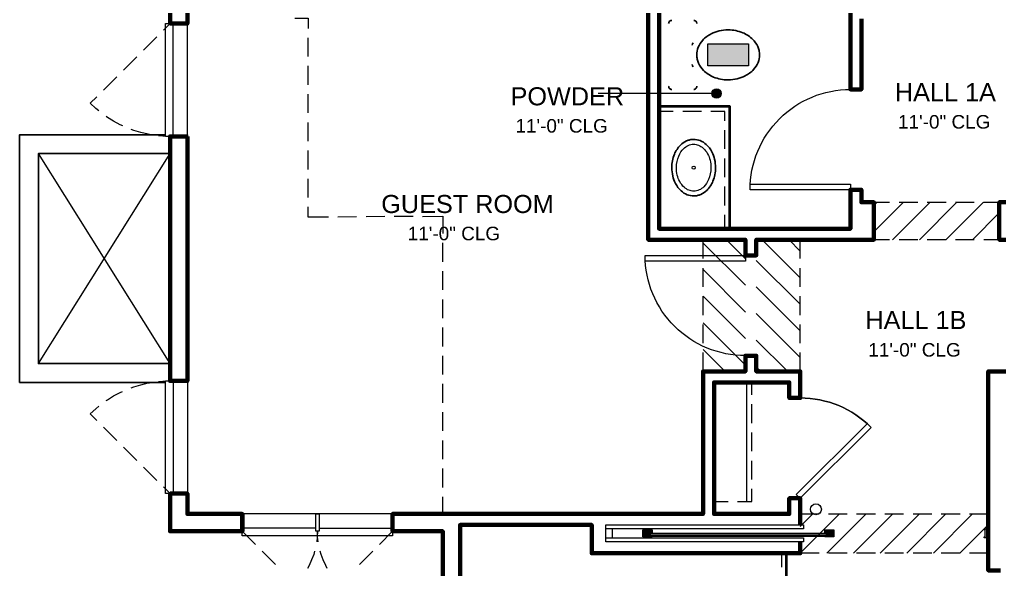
# Model space of a CAD drawing. Extents: x 6 to 1186, y -84 to 3560.
# Drawn here: x 138.1 to 450.7, y 1716.5 to 1892 of the extents above; entities that cross this region are included whole.
import ezdxf

# ---------------------------------------------------------------- set-up
doc = ezdxf.new("R2010")
doc.units = 0
doc.header["$LTSCALE"] = 24
doc.header["$MEASUREMENT"] = 0
for name, color, linetype in [('GEC_BKGD', 8, 'Continuous'), ('PDF_0', 8, 'Continuous'), ('PDF_00-FP-A-1$A-ANNO-KEYN', 8, 'Continuous'), ('PDF_00-FP-A-1$A-DRWDW', 8, 'Continuous'), ('PDF_00-FP-A-1$A-DRWDW-MINR', 8, 'Continuous'), ('PDF_00-FP-A-1$A-DRWDW-SWING', 8, 'Continuous'), ('PDF_00-FP-A-1$A-FLR-OVHD', 8, 'Continuous'), ('PDF_00-FP-A-1$A-MLWK', 8, 'Continuous'), ('PDF_00-FP-A-1$A-MLWK-ABV', 8, 'Continuous'), ('PDF_00-FP-A-1$A-MLWK-HIDN', 8, 'Continuous'), ('PDF_00-FP-A-1$A-MLWK-SHLF-POLE', 8, 'Continuous'), ('PDF_00-FP-A-1$A-PLMB', 8, 'Continuous'), ('PDF_00-FP-A-1$A-PLMB-MINR', 8, 'Continuous'), ('PDF_00-FP-A-1$A-SOFFIT', 8, 'Continuous'), ('PDF_00-FP-A-1$A-SOFFIT-PATT', 8, 'Continuous'), ('PDF_00-FP-A-1$A-WALL', 8, 'Continuous'), ('PDF_00-FP-A-1$A-WALL-PRTHT', 8, 'Continuous'), ('PDF_A-ANNO-RMNM', 8, 'Continuous'), ('PDF_Text', 8, 'Continuous')]:
    doc.layers.add(name, color=color, linetype=linetype)
doc.styles.add('PDF Arial', font='arial.ttf')

# ---------------------------------------------------------------- blocks, each defined once
blk = doc.blocks.new('210311_BorsteinRes_CDProgress - Copy')
at = {"layer": 'PDF_00-FP-A-1$A-ANNO-KEYN', "true_color": 0xffffff, "transparency": 33554559}
for points in [[(10.7608, 11.655), (11.0317, 11.655), (11.0317, 11.8008)], [(10.7608, 11.655), (11.0317, 11.8008), (10.7608, 11.8008)]]:
    blk.add_hatch(color=7, dxfattribs=at).paths.add_polyline_path(points)
at = {"layer": 'PDF_00-FP-A-1$A-DRWDW-MINR', "true_color": 0x989898, "transparency": 33554559}
for points in [[(10.3908, 8.57), (10.33, 8.57), (10.3908, 8.5475)], [(10.3908, 8.5475), (10.33, 8.57), (10.33, 8.5475)], [(10.3783, 8.5475), (10.33, 8.5475), (10.3783, 8.5267)], [(10.3783, 8.5267), (10.33, 8.5475), (10.33, 8.5267)], [(11.5992, 8.57), (11.5383, 8.57), (11.5992, 8.5475)], [(11.5992, 8.5475), (11.5383, 8.57), (11.5383, 8.5475)], [(11.5992, 8.5475), (11.5508, 8.5475), (11.5992, 8.5267)], [(11.5992, 8.5267), (11.5508, 8.5475), (11.5508, 8.5267)], [(10.3908, 8.5267), (10.33, 8.5267), (10.3908, 8.5233)], [(10.3908, 8.5233), (10.33, 8.5267), (10.33, 8.5233)], [(11.5992, 8.5267), (11.5383, 8.5267), (11.5992, 8.5233)], [(11.5992, 8.5233), (11.5383, 8.5267), (11.5383, 8.5233)]]:
    blk.add_hatch(color=252, dxfattribs=at).paths.add_polyline_path(points)
at = {"layer": 'PDF_A-ANNO-RMNM', "transparency": 33554559}
for points in [[(10.85, 11.4767), (10.7892, 11.4792), (10.7883, 11.4767)], [(10.85, 11.4767), (10.7883, 11.4767), (10.85, 11.4733)], [(10.85, 11.4733), (10.7883, 11.4767), (10.7883, 11.4733)], [(10.85, 11.4733), (10.7883, 11.4733), (10.8508, 11.4708)], [(10.8508, 11.4708), (10.7883, 11.4733), (10.7883, 11.4708)], [(10.8508, 11.4708), (10.7883, 11.4708), (10.85, 11.4675)], [(10.85, 11.4675), (10.7883, 11.4708), (10.7883, 11.4675)], [(10.85, 11.4675), (10.7883, 11.4675), (10.85, 11.465)], [(10.85, 11.465), (10.7883, 11.4675), (10.7883, 11.465)], [(10.85, 11.465), (10.7883, 11.465), (10.8492, 11.4617)], [(10.8492, 11.4617), (10.7883, 11.465), (10.7892, 11.4617)], [(10.8492, 11.4792), (10.79, 11.4825), (10.7892, 11.4792)], [(10.8492, 11.4792), (10.7892, 11.4792), (10.85, 11.4767)], [(10.8492, 11.4617), (10.7892, 11.4617), (10.8483, 11.4592)], [(10.8483, 11.4592), (10.7892, 11.4617), (10.79, 11.4592)], [(10.8483, 11.4825), (10.7917, 11.485), (10.79, 11.4825)], [(10.8483, 11.4825), (10.79, 11.4825), (10.8492, 11.4792)], [(10.8467, 11.485), (10.7933, 11.4875), (10.7917, 11.485)], [(10.8467, 11.485), (10.7917, 11.485), (10.8483, 11.4825)], [(10.8458, 11.4875), (10.795, 11.49), (10.7933, 11.4875)], [(10.8458, 11.4875), (10.7933, 11.4875), (10.8467, 11.485)], [(10.8433, 11.49), (10.7967, 11.4925), (10.795, 11.49)], [(10.8433, 11.49), (10.795, 11.49), (10.8458, 11.4875)], [(10.8417, 11.4925), (10.7983, 11.4942), (10.7967, 11.4925)], [(10.8417, 11.4925), (10.7967, 11.4925), (10.8433, 11.49)], [(10.8392, 11.4942), (10.8017, 11.4958), (10.7983, 11.4942)], [(10.8392, 11.4942), (10.7983, 11.4942), (10.8417, 11.4925)], [(10.8375, 11.4958), (10.8033, 11.4975), (10.8017, 11.4958)], [(10.8375, 11.4958), (10.8017, 11.4958), (10.8392, 11.4942)], [(10.8342, 11.4975), (10.8067, 11.4992), (10.8033, 11.4975)], [(10.8342, 11.4975), (10.8033, 11.4975), (10.8375, 11.4958)], [(10.8325, 11.4992), (10.8092, 11.5), (10.8067, 11.4992)], [(10.8325, 11.4992), (10.8067, 11.4992), (10.8342, 11.4975)], [(10.8292, 11.5), (10.8125, 11.5008), (10.8092, 11.5)], [(10.8292, 11.5), (10.8092, 11.5), (10.8325, 11.4992)], [(10.8267, 11.5008), (10.815, 11.5017), (10.8125, 11.5008)], [(10.8267, 11.5008), (10.8125, 11.5008), (10.8292, 11.5)], [(10.8225, 11.5017), (10.815, 11.5017), (10.8267, 11.5008)], [(10.8483, 11.4592), (10.79, 11.4592), (10.8467, 11.4567)], [(10.8467, 11.4567), (10.79, 11.4592), (10.7917, 11.4567)], [(10.8467, 11.4567), (10.7917, 11.4567), (10.8458, 11.4542)], [(10.8458, 11.4542), (10.7917, 11.4567), (10.7933, 11.4542)], [(10.8458, 11.4542), (10.7933, 11.4542), (10.8433, 11.4517)], [(10.8433, 11.4517), (10.7933, 11.4542), (10.795, 11.4517)], [(10.8433, 11.4517), (10.795, 11.4517), (10.8417, 11.4492)], [(10.8417, 11.4492), (10.795, 11.4517), (10.7967, 11.4492)], [(10.8417, 11.4492), (10.7967, 11.4492), (10.8392, 11.4467)], [(10.8392, 11.4467), (10.7967, 11.4492), (10.7983, 11.4467)], [(10.8392, 11.4467), (10.7983, 11.4467), (10.8375, 11.445)], [(10.8375, 11.445), (10.7983, 11.4467), (10.8017, 11.445)], [(10.8375, 11.445), (10.8017, 11.445), (10.8342, 11.4433)], [(10.8342, 11.4433), (10.8017, 11.445), (10.8033, 11.4433)], [(10.8342, 11.4433), (10.8033, 11.4433), (10.8325, 11.4425)], [(10.8325, 11.4425), (10.8033, 11.4433), (10.8067, 11.4425)], [(10.8325, 11.4425), (10.8067, 11.4425), (10.8292, 11.4408)], [(10.8292, 11.4408), (10.8067, 11.4425), (10.8092, 11.4408)], [(10.8292, 11.4408), (10.8092, 11.4408), (10.8267, 11.44)], [(10.8267, 11.44), (10.8092, 11.4408), (10.8125, 11.44)], [(10.8225, 11.44), (10.815, 11.44), (10.8208, 11.4392)]]:
    blk.add_hatch(color=256, dxfattribs=at).paths.add_polyline_path(points)
at = {"layer": 'PDF_0', "lineweight": 9}
blk.add_circle((11.4796, 8.7071), 0.0362, dxfattribs=at)
at = {"layer": 'PDF_0', "lineweight": 25}
for centre, start, end in [((10.6792, 11.7922), 136.4189, 180.17898), ((10.6792, 11.6637), 179.82102, 223.5811)]:
    blk.add_arc(centre, 0.0217, start, end, dxfattribs=at)
for points, knots in [([(10.5008, 11.9362), (10.5008, 11.9391), (10.5014, 11.9419), (10.5035, 11.9471), (10.505, 11.9494), (10.5088, 11.9533), (10.5111, 11.9549), (10.516, 11.957), (10.5186, 11.9575), (10.5213, 11.9575)], [0, 0, 0, 0, 0.00852927, 0.00852927, 0.01684469, 0.01684469, 0.02504637, 0.02504637, 0.03295605, 0.03295605, 0.03295605, 0.03295605]), ([(10.6671, 11.9575), (10.6696, 11.9575), (10.6721, 11.957), (10.6768, 11.9551), (10.679, 11.9537), (10.6829, 11.95), (10.6844, 11.9478), (10.6862, 11.9439), (10.6867, 11.9424), (10.6873, 11.9394), (10.6875, 11.9378), (10.6875, 11.9362)], [0, 0, 0, 0, 0.00761361, 0.00761361, 0.01531879, 0.01531879, 0.02356384, 0.02356384, 0.02813199, 0.02813199, 0.03286391, 0.03286391, 0.03286391, 0.03286391]), ([(10.6875, 11.7279), (10.6875, 11.7453), (10.6908, 11.7622), (10.7042, 11.7958), (10.7146, 11.8116), (10.7431, 11.8429), (10.7625, 11.8571), (10.8002, 11.8764), (10.8181, 11.8829), (10.856, 11.8919), (10.8761, 11.8942), (10.8963, 11.8942)], [0, 0, 0, 0, 0.0520278, 0.0520278, 0.1084623, 0.1084623, 0.179051, 0.179051, 0.2353751, 0.2353751, 0.2953762, 0.2953762, 0.2953762, 0.2953762]), ([(10.8963, 11.8942), (10.931, 11.8942), (10.9638, 11.8874), (11.0188, 11.8646), (11.0417, 11.8494), (11.0737, 11.8173), (11.0851, 11.8013), (11.0969, 11.7748), (11.0999, 11.7658), (11.104, 11.7471), (11.105, 11.7375), (11.105, 11.7279)], [0, 0, 0, 0, 0.1042693, 0.1042693, 0.198749, 0.198749, 0.2702621, 0.2702621, 0.3051657, 0.3051657, 0.3404983, 0.3404983, 0.3404983, 0.3404983]), ([(10.8963, 11.5617), (10.8615, 11.5617), (10.8287, 11.5684), (10.7737, 11.5913), (10.7508, 11.6064), (10.7188, 11.6385), (10.7074, 11.6545), (10.6956, 11.681), (10.6926, 11.69), (10.6885, 11.7087), (10.6875, 11.7183), (10.6875, 11.7279)], [0, 0, 0, 0, 0.1042693, 0.1042693, 0.198749, 0.198749, 0.2702621, 0.2702621, 0.3051657, 0.3051657, 0.3404983, 0.3404983, 0.3404983, 0.3404983]), ([(11.105, 11.7279), (11.105, 11.7106), (11.1017, 11.6936), (11.0883, 11.6601), (11.0779, 11.6442), (11.0494, 11.6129), (11.03, 11.5988), (10.9923, 11.5794), (10.9744, 11.5729), (10.9365, 11.5639), (10.9164, 11.5617), (10.8963, 11.5617)], [0, 0, 0, 0, 0.0520278, 0.0520278, 0.1084623, 0.1084623, 0.179051, 0.179051, 0.2353751, 0.2353751, 0.2953762, 0.2953762, 0.2953762, 0.2953762]), ([(10.5213, 11.4983), (10.5187, 11.4983), (10.5162, 11.4988), (10.5115, 11.5007), (10.5093, 11.5021), (10.5055, 11.5058), (10.5039, 11.5081), (10.5021, 11.512), (10.5017, 11.5134), (10.501, 11.5164), (10.5008, 11.518), (10.5008, 11.5196)], [0, 0, 0, 0, 0.00761361, 0.00761361, 0.01531879, 0.01531879, 0.02356384, 0.02356384, 0.02813199, 0.02813199, 0.03286391, 0.03286391, 0.03286391, 0.03286391]), ([(10.6875, 11.5196), (10.6875, 11.5167), (10.687, 11.5139), (10.6849, 11.5088), (10.6833, 11.5064), (10.6795, 11.5025), (10.6772, 11.5009), (10.6723, 11.4989), (10.6697, 11.4983), (10.6671, 11.4983)], [0, 0, 0, 0, 0.00852927, 0.00852927, 0.01684469, 0.01684469, 0.02504637, 0.02504637, 0.03295605, 0.03295605, 0.03295605, 0.03295605])]:
    blk.add_open_spline(points, degree=3, knots=knots, dxfattribs=at)
at = {"layer": 'PDF_00-FP-A-1$A-ANNO-KEYN', "lineweight": 18}
blk.add_lwpolyline([(10.7608, 11.655), (10.7608, 11.8008), (11.0317, 11.8008), (11.0317, 11.655)], close=True, dxfattribs=at)
at = {"layer": 'PDF_00-FP-A-1$A-DRWDW', "lineweight": 18}
for points in [[(7.1875, 11.1858), (7.1567, 11.1858), (7.1567, 11.9358), (7.1875, 11.9358)], [(7.3025, 11.1858), (7.3025, 11.9358)], [(7.1875, 8.8108), (7.1567, 8.8108), (7.1567, 9.5608), (7.1875, 9.5608)], [(7.3025, 9.5608), (7.3025, 8.8108)], [(11.8467, 9.2508), (11.375, 8.78), (11.3492, 8.8058), (11.82, 9.2758)], [(8.6667, 8.6758), (7.6667, 8.6758)], [(8.6667, 8.5608), (8.6667, 8.53), (8.1667, 8.53), (7.6667, 8.53), (7.6667, 8.5608)]]:
    blk.add_lwpolyline(points, dxfattribs=at)
for points in [[(11.0433, 10.8683), (11.7083, 10.8683), (11.7083, 10.8317), (11.0417, 10.8317, -0.199088), (11.2371, 11.3032, -0.198737), (11.7088, 11.4983)], [(11.0113, 9.7283, -0.198737), (10.5396, 9.9235, -0.199088), (10.3442, 10.3942), (11.0108, 10.3942), (11.0108, 10.3575), (10.345, 10.3575)]]:
    blk.add_lwpolyline(points, format="xyb", dxfattribs=at)
blk.add_lwpolyline([(11.8471, 9.2515, 0.198737), (11.3754, 9.4467, -0.198737)], format="xyb", close=True, dxfattribs=at)
for points in [[(10.3908, 8.5475), (10.3783, 8.5475), (10.3783, 8.5267), (10.3908, 8.5267), (10.3908, 8.5233), (10.33, 8.5233), (10.33, 8.57), (10.3908, 8.57)], [(11.5383, 8.57), (11.5992, 8.57), (11.5992, 8.5233), (11.5383, 8.5233), (11.5383, 8.5267), (11.5508, 8.5267), (11.5508, 8.5475), (11.5383, 8.5475)]]:
    blk.add_lwpolyline(points, close=True, dxfattribs=at)
at = {"layer": 'PDF_00-FP-A-1$A-DRWDW-MINR', "lineweight": 9}
for points in [[(7.3025, 11.9358), (7.3025, 11.9258), (7.1875, 11.9258), (7.1875, 11.9358)], [(7.2083, 11.1967), (7.2083, 11.9258)], [(7.1875, 11.1858), (7.1875, 11.1967), (7.3025, 11.1967), (7.3025, 11.1858)], [(7.3025, 9.5608), (7.3025, 9.5508), (7.1875, 9.5508), (7.1875, 9.5608)], [(7.2083, 9.5508), (7.2083, 8.8217)], [(7.1875, 8.8108), (7.1875, 8.8217), (7.3025, 8.8217), (7.3025, 8.8108)], [(7.6667, 8.6758), (7.6775, 8.6758), (7.6775, 8.5608), (7.6667, 8.5608)], [(8.6667, 8.5608), (8.6567, 8.5608), (8.6567, 8.6758), (8.6667, 8.6758)], [(11.375, 8.6025), (11.3967, 8.6025), (11.3967, 8.5767), (10.0833, 8.5767)], [(8.1567, 8.5817), (7.6775, 8.5817)], [(8.1775, 8.5817), (8.6567, 8.5817)], [(10.125, 8.5767), (10.125, 8.5167)], [(10.3783, 8.5375), (11.5508, 8.5375)], [(10.0833, 8.5167), (11.3967, 8.5167), (11.3967, 8.4908), (11.375, 8.4908)]]:
    blk.add_lwpolyline(points, dxfattribs=at)
for points in [[(8.1667, 8.5608), (8.1567, 8.5608), (8.1567, 8.6758), (8.1667, 8.6758), (8.1775, 8.6758), (8.1775, 8.5608)], [(10.3783, 8.5267), (10.3783, 8.5475), (11.5508, 8.5475), (11.5508, 8.5267)], [(12.5967, 8.5167), (12.5967, 8.5233), (12.6042, 8.5233), (12.6042, 8.57), (12.5967, 8.57), (12.5967, 8.5767), (12.625, 8.5767), (12.625, 8.5167)]]:
    blk.add_lwpolyline(points, close=True, dxfattribs=at)
at = {"layer": 'PDF_00-FP-A-1$A-DRWDW-SWING', "lineweight": 9}
for points in [[(7.1433, 11.8917), (7.1875, 11.9358)], [(7.0108, 11.7592), (7.0992, 11.8475)], [(6.8783, 11.6267), (6.9667, 11.715)], [(6.7458, 11.4942), (6.8342, 11.5825)], [(6.7133, 11.355), (6.6933, 11.3717), (6.6575, 11.4058), (6.7017, 11.45)], [(6.8725, 11.2558), (6.8558, 11.2633), (6.8125, 11.2867), (6.7708, 11.3125), (6.7633, 11.3175)], [(7.05, 11.1992), (7.0417, 11.2), (6.9933, 11.2117), (6.9467, 11.2258), (6.93, 11.2317)], [(7.1875, 11.1858), (7.1383, 11.1875), (7.1117, 11.19)], [(6.93, 9.515), (6.9467, 9.5208), (6.9933, 9.535), (7.0417, 9.5467), (7.05, 9.5483)], [(7.1117, 9.5567), (7.1383, 9.5592), (7.1875, 9.5608)], [(6.7633, 9.4292), (6.7708, 9.4342), (6.8125, 9.4608), (6.8558, 9.4833), (6.8717, 9.4908)], [(6.7133, 9.3917), (6.6933, 9.375), (6.6575, 9.3417), (6.7017, 9.2967)], [(6.7458, 9.2525), (6.8342, 9.1642)], [(6.8783, 9.12), (6.9667, 9.0317)], [(7.0108, 8.9875), (7.0992, 8.8992)], [(7.1433, 8.855), (7.1875, 8.8108)], [(7.755, 8.4725), (7.6667, 8.5608)], [(8.1725, 8.49), (8.1683, 8.5217), (8.1667, 8.5608), (8.165, 8.5217), (8.1617, 8.49)], [(8.5783, 8.4725), (8.6667, 8.5608)], [(7.8875, 8.34), (7.7992, 8.4283)], [(8.1483, 8.4292), (8.1425, 8.4067), (8.1283, 8.37), (8.1125, 8.3342), (8.1008, 8.3133)], [(8.2325, 8.3133), (8.2217, 8.3342), (8.205, 8.37), (8.1917, 8.4067), (8.185, 8.4292)], [(8.4458, 8.34), (8.5342, 8.4283)]]:
    blk.add_lwpolyline(points, dxfattribs=at)
at = {"layer": 'PDF_00-FP-A-1$A-FLR-OVHD', "lineweight": 9}
for points in [[(8.0158, 11.9725), (8.1042, 11.9717), (8.1042, 11.9042)], [(8.1042, 11.7167), (8.1042, 11.8417)], [(8.1042, 11.5292), (8.1042, 11.6542)], [(8.1042, 11.3417), (8.1042, 11.4667)], [(8.1042, 11.1542), (8.1042, 11.2792)], [(8.1042, 10.9667), (8.1042, 11.0917)], [(8.1042, 10.7792), (8.1042, 10.9042)], [(8.24, 10.65), (8.1042, 10.6492), (8.1042, 10.7167)], [(8.4275, 10.6508), (8.3025, 10.65)], [(8.615, 10.6525), (8.49, 10.6517)], [(8.8025, 10.6533), (8.6775, 10.6525)], [(8.865, 10.6542), (9, 10.655), (9, 10.54)], [(9, 10.3525), (9, 10.4775)], [(9, 10.165), (9, 10.29)], [(9, 9.9775), (9, 10.1025)], [(9, 9.79), (9, 9.915)], [(9, 9.6025), (9, 9.7275)], [(9, 9.415), (9, 9.54)], [(9, 9.2275), (9, 9.3525)], [(9, 9.04), (9, 9.165)], [(9, 8.8525), (9, 8.9775)], [(9, 8.6758), (9, 8.79)]]:
    blk.add_lwpolyline(points, dxfattribs=at)
at = {"layer": 'PDF_00-FP-A-1$A-MLWK', "lineweight": 35}
for points in [[(10.9067, 10.5717), (10.9067, 10.6025), (10.9067, 11.3525), (10.9067, 11.3842), (10.4375, 11.3842)], [(11.2817, 8.415), (11.2817, 8.0092), (9.115, 8.0092)]]:
    blk.add_lwpolyline(points, dxfattribs=at)
at = {"layer": 'PDF_00-FP-A-1$A-MLWK-ABV', "lineweight": 18}
for points in [[(9.115, 8.3217), (9.115, 8.415)], [(9.99, 8.415), (10.12, 8.415)], [(10.1825, 8.415), (10.3075, 8.415)], [(10.37, 8.415), (10.495, 8.415)], [(10.5575, 8.415), (10.6825, 8.415)], [(10.745, 8.415), (10.87, 8.415)], [(10.9325, 8.415), (11.0575, 8.415)], [(11.12, 8.415), (11.25, 8.415), (11.25, 8.3217)]]:
    blk.add_lwpolyline(points, dxfattribs=at)
at = {"layer": 'PDF_00-FP-A-1$A-MLWK-HIDN', "lineweight": 9}
for points in [[(10.5317, 11.3525), (10.4375, 11.3525)], [(10.7192, 11.3525), (10.5942, 11.3525)], [(10.875, 11.29), (10.875, 11.3525), (10.7817, 11.3525)], [(10.875, 11.1025), (10.875, 11.2275)], [(10.875, 10.915), (10.875, 11.04)], [(10.875, 10.7275), (10.875, 10.8525)], [(10.875, 10.5717), (10.875, 10.6025), (10.875, 10.665)], [(11.25, 8.415), (11.25, 8.3525)]]:
    blk.add_lwpolyline(points, dxfattribs=at)
at = {"layer": 'PDF_00-FP-A-1$A-MLWK-SHLF-POLE', "lineweight": 9}
for points in [[(11.0208, 8.7592), (11.0208, 9.5508)], [(11.0525, 9.4675), (11.0525, 9.5508)], [(11.0525, 9.28), (11.0525, 9.405)], [(11.0525, 9.0925), (11.0525, 9.2175)], [(11.0525, 8.905), (11.0525, 9.03)], [(10.9583, 8.7592), (11.0525, 8.7592), (11.0525, 8.8425)], [(10.8025, 8.7592), (10.8958, 8.7592)]]:
    blk.add_lwpolyline(points, dxfattribs=at)
at = {"layer": 'PDF_00-FP-A-1$A-PLMB', "lineweight": 25}
for points, knots in [([(10.5217, 10.9779), (10.5217, 11.0101), (10.5279, 11.0404), (10.5488, 11.0904), (10.5622, 11.1108), (10.5904, 11.1388), (10.6041, 11.1487), (10.6269, 11.1589), (10.6346, 11.1614), (10.6507, 11.1649), (10.6588, 11.1658), (10.6671, 11.1658)], [0, 0, 0, 0, 0.0966036, 0.0966036, 0.1818711, 0.1818711, 0.2446123, 0.2446123, 0.2750951, 0.2750951, 0.3058874, 0.3058874, 0.3058874, 0.3058874]), ([(10.6671, 11.1658), (10.6818, 11.1658), (10.6963, 11.163), (10.725, 11.1516), (10.7386, 11.1427), (10.7658, 11.1179), (10.7783, 11.101), (10.7959, 11.0672), (10.8019, 11.0506), (10.8104, 11.0154), (10.8125, 10.9967), (10.8125, 10.9779)], [0, 0, 0, 0, 0.0442923, 0.0442923, 0.0927509, 0.0927509, 0.1545907, 0.1545907, 0.206739, 0.206739, 0.2625893, 0.2625893, 0.2625893, 0.2625893]), ([(10.6671, 10.79), (10.6523, 10.79), (10.6379, 10.7928), (10.6092, 10.8043), (10.5956, 10.8132), (10.5683, 10.8379), (10.5559, 10.8548), (10.5383, 10.8887), (10.5322, 10.9052), (10.5238, 10.9404), (10.5217, 10.9592), (10.5217, 10.9779)], [0, 0, 0, 0, 0.0442923, 0.0442923, 0.0927509, 0.0927509, 0.1545907, 0.1545907, 0.206739, 0.206739, 0.2625893, 0.2625893, 0.2625893, 0.2625893]), ([(10.8125, 10.9779), (10.8125, 10.9457), (10.8062, 10.9154), (10.7854, 10.8655), (10.7719, 10.8451), (10.7438, 10.8171), (10.73, 10.8072), (10.7073, 10.797), (10.6995, 10.7944), (10.6835, 10.7909), (10.6753, 10.79), (10.6671, 10.79)], [0, 0, 0, 0, 0.0966036, 0.0966036, 0.1818711, 0.1818711, 0.2446123, 0.2446123, 0.2750951, 0.2750951, 0.3058874, 0.3058874, 0.3058874, 0.3058874])]:
    blk.add_open_spline(points, degree=3, knots=knots, dxfattribs=at)
at = {"layer": 'PDF_00-FP-A-1$A-PLMB-MINR', "lineweight": 9}
blk.add_circle((10.6671, 10.9779), 0.0104, dxfattribs=at)
for points, knots in [([(10.5525, 10.9779), (10.5525, 11.0062), (10.558, 11.0326), (10.5757, 11.0748), (10.5866, 11.0913), (10.6088, 11.1134), (10.6193, 11.121), (10.6367, 11.1288), (10.6425, 11.1308), (10.6547, 11.1335), (10.6608, 11.1342), (10.6671, 11.1342)], [0, 0, 0, 0, 0.0847677, 0.0847677, 0.1557395, 0.1557395, 0.2054804, 0.2054804, 0.2294513, 0.2294513, 0.2535758, 0.2535758, 0.2535758, 0.2535758]), ([(10.6671, 11.1342), (10.6781, 11.1342), (10.6889, 11.132), (10.7106, 11.1234), (10.721, 11.1167), (10.7422, 11.0976), (10.7521, 11.0842), (10.7669, 11.0564), (10.7723, 11.0419), (10.7798, 11.011), (10.7817, 10.9945), (10.7817, 10.9779)], [0, 0, 0, 0, 0.0331717, 0.0331717, 0.0700092, 0.0700092, 0.1186928, 0.1186928, 0.1641908, 0.1641908, 0.2134449, 0.2134449, 0.2134449, 0.2134449]), ([(10.6671, 10.8217), (10.656, 10.8217), (10.6452, 10.8238), (10.6236, 10.8324), (10.6132, 10.8392), (10.592, 10.8583), (10.5821, 10.8716), (10.5672, 10.8994), (10.5619, 10.9139), (10.5544, 10.9448), (10.5525, 10.9614), (10.5525, 10.9779)], [0, 0, 0, 0, 0.0331717, 0.0331717, 0.0700092, 0.0700092, 0.1186928, 0.1186928, 0.1641908, 0.1641908, 0.2134449, 0.2134449, 0.2134449, 0.2134449]), ([(10.7817, 10.9779), (10.7817, 10.9497), (10.7762, 10.9232), (10.7585, 10.8811), (10.7475, 10.8645), (10.7254, 10.8425), (10.7149, 10.8349), (10.6975, 10.827), (10.6916, 10.825), (10.6795, 10.8223), (10.6733, 10.8217), (10.6671, 10.8217)], [0, 0, 0, 0, 0.0847677, 0.0847677, 0.1557395, 0.1557395, 0.2054804, 0.2054804, 0.2294513, 0.2294513, 0.2535758, 0.2535758, 0.2535758, 0.2535758])]:
    blk.add_open_spline(points, degree=3, knots=knots, dxfattribs=at)
at = {"layer": 'PDF_00-FP-A-1$A-SOFFIT', "lineweight": 9}
for points in [[(11.865, 10.7483), (11.9692, 10.7483)], [(12.0317, 10.7483), (12.1567, 10.7483)], [(12.2192, 10.7483), (12.3442, 10.7483)], [(12.4067, 10.7483), (12.5317, 10.7483)], [(12.5942, 10.7483), (12.6983, 10.7483)], [(10.7292, 10.3733), (10.7292, 10.4983)], [(11.375, 10.3733), (11.375, 10.4983)], [(11.9692, 10.4983), (11.865, 10.4983)], [(12.1567, 10.4983), (12.0317, 10.4983)], [(12.3442, 10.4983), (12.2192, 10.4983)], [(12.5317, 10.4983), (12.4067, 10.4983)], [(12.6983, 10.4983), (12.5942, 10.4983)], [(10.7292, 10.1858), (10.7292, 10.3108)], [(11.375, 10.1858), (11.375, 10.3108)], [(10.7292, 9.9983), (10.7292, 10.1233)], [(11.375, 9.9983), (11.375, 10.1233)], [(10.7292, 9.8108), (10.7292, 9.9358)], [(11.375, 9.8108), (11.375, 9.9358)], [(10.7292, 9.6233), (10.7292, 9.7483)], [(11.375, 9.6233), (11.375, 9.7483)], [(11.375, 8.6758), (11.5, 8.6758)], [(11.5625, 8.6758), (11.6875, 8.6758)], [(11.75, 8.6758), (11.875, 8.6758)], [(11.9375, 8.6758), (12.0625, 8.6758)], [(12.125, 8.6758), (12.25, 8.6758)], [(12.3125, 8.6758), (12.4375, 8.6758)], [(12.5, 8.6758), (12.625, 8.6758)], [(11.5, 8.415), (11.375, 8.415)], [(11.6875, 8.415), (11.5625, 8.415)], [(11.875, 8.415), (11.75, 8.415)], [(12.0625, 8.415), (11.9375, 8.415)], [(12.25, 8.415), (12.125, 8.415)], [(12.4375, 8.415), (12.3125, 8.415)], [(12.625, 8.415), (12.5, 8.415)]]:
    blk.add_lwpolyline(points, dxfattribs=at)
at = {"layer": 'PDF_00-FP-A-1$A-SOFFIT-PATT', "lineweight": 9}
for points in [[(11.8858, 10.7483), (11.865, 10.7275)], [(12.0625, 10.7483), (11.865, 10.5508)], [(12.2392, 10.7483), (11.9892, 10.4983)], [(12.4167, 10.7483), (12.1667, 10.4983)], [(12.5933, 10.7483), (12.3433, 10.4983)], [(12.6983, 10.6767), (12.52, 10.4983)], [(10.8842, 10.4983), (11.0108, 10.3725)], [(11.1233, 10.4983), (11.375, 10.2467)], [(11.3008, 10.4983), (11.375, 10.4233)], [(12.6983, 10.5), (12.6967, 10.4983)], [(10.7292, 10.4767), (11.0108, 10.1958)], [(11.0833, 10.3617), (11.375, 10.07)], [(10.7292, 10.3), (11.0108, 10.0183)], [(11.0833, 10.185), (11.375, 9.8933)], [(10.7292, 10.1233), (11.0108, 9.8417)], [(11.0833, 10.0083), (11.375, 9.7167)], [(10.7292, 9.9467), (11.0108, 9.665)], [(10.7292, 9.7692), (10.8758, 9.6233)], [(11.0833, 9.8317), (11.2917, 9.6233)], [(11.0833, 9.655), (11.115, 9.6233)], [(11.4592, 8.6758), (11.375, 8.5917)], [(11.6367, 8.6758), (11.3758, 8.415)], [(11.8133, 8.6758), (11.5525, 8.415)], [(11.99, 8.6758), (11.7292, 8.415)], [(12.1667, 8.6758), (11.9058, 8.415)], [(12.3433, 8.6758), (12.0833, 8.415)], [(12.52, 8.6758), (12.26, 8.415)], [(12.625, 8.6042), (12.4367, 8.415)], [(12.625, 8.4267), (12.6133, 8.415)]]:
    blk.add_lwpolyline(points, dxfattribs=at)
at = {"layer": 'PDF_00-FP-A-1$A-WALL', "lineweight": 60}
for points in [[(11.7817, 11.9675), (11.7817, 11.4983), (11.7083, 11.4983), (11.7083, 12.0817)], [(10.4375, 12.0817), (10.4375, 10.5717), (11.7083, 10.5717), (11.7083, 10.8317), (11.7817, 10.8317), (11.7817, 10.7483), (11.865, 10.7483), (11.865, 10.4983), (11.0833, 10.4983), (11.0833, 10.3942), (11.0108, 10.3942), (11.0108, 10.4983), (10.365, 10.4983), (10.365, 12.1233)], [(12.705, 8.3008), (12.625, 8.3008), (12.625, 9.6233), (12.7817, 9.6233), (12.7817, 10.4983), (12.6983, 10.4983), (12.6983, 10.7483), (12.7817, 10.7483), (12.7817, 11.0925), (12.8958, 11.0925), (12.8958, 8.3008), (12.8167, 8.3008)], [(11.375, 8.4908), (11.375, 8.415), (9.99, 8.415), (9.99, 8.6025), (9.115, 8.6025), (9.115, 7.8217)], [(9, 7.8217), (9, 8.5608), (8.6667, 8.5608), (8.6667, 8.6758), (10.7292, 8.6758), (10.7292, 9.6233), (11.0108, 9.6233), (11.0108, 9.7275), (11.0833, 9.7275), (11.0833, 9.6233), (11.375, 9.6233), (11.375, 9.4467), (11.3025, 9.4467), (11.3025, 9.5508), (10.8025, 9.5508), (10.8025, 8.6758), (11.3025, 8.6758), (11.3025, 8.78), (11.375, 8.78), (11.375, 8.6025)]]:
    blk.add_lwpolyline(points, dxfattribs=at)
for points in [[(7.1875, 11.9358), (7.1875, 12.8108), (7.3025, 12.8108), (7.3025, 12.1967), (7.7083, 12.1967), (7.7083, 12.1233), (7.3025, 12.1233), (7.3025, 11.9358)], [(7.3025, 11.1858), (7.3025, 9.5608), (7.1875, 9.5608), (7.1875, 11.1858)], [(7.1875, 8.8108), (7.3025, 8.8108), (7.3025, 8.6758), (7.6667, 8.6758), (7.6667, 8.5608), (7.1875, 8.5608)]]:
    blk.add_lwpolyline(points, close=True, dxfattribs=at)
at = {"layer": 'PDF_00-FP-A-1$A-WALL', "lineweight": 9}
blk.add_lwpolyline([(11.375, 8.4908), (10.0833, 8.4908), (10.0833, 8.6025), (11.375, 8.6025)], dxfattribs=at)
at = {"layer": 'PDF_00-FP-A-1$A-WALL-PRTHT', "lineweight": 25}
for points in [[(7.1567, 9.5508), (6.1875, 9.5508), (6.1875, 11.1967), (7.1567, 11.1967)], [(7.1875, 9.6758), (6.3125, 9.6758), (6.3125, 11.0717), (7.1875, 11.0717)]]:
    blk.add_lwpolyline(points, dxfattribs=at)
at = {"layer": 'PDF_00-FP-A-1$A-WALL-PRTHT', "color": 252, "lineweight": 9, "true_color": 0x989898}
for points in [[(7.1875, 9.6758), (6.3125, 11.0717)], [(6.3125, 9.6758), (7.1875, 11.0717)]]:
    blk.add_lwpolyline(points, dxfattribs=at)
at = {"layer": 'PDF_A-ANNO-RMNM', "lineweight": 9}
blk.add_lwpolyline([(10.8192, 11.4708), (10.0317, 11.4708)], dxfattribs=at)
blk.add_circle((10.8196, 11.4713), 0.0312, dxfattribs=at)
at = {"layer": 'PDF_Text', "attachment_point": 7, "style": 'PDF Arial'}
for s, insert, char_height in [('HALL 1A', (12.0042, 11.42), 0.12008), ('POWDER', (9.45, 11.3908), 0.12008), ('11\'-0" CLG', (9.4825, 11.2098), 0.09006), ('11\'-0" CLG', (12.025, 11.2365), 0.09006), ('GUEST ROOM', (8.5908, 10.6748), 0.12008), ('11\'-0" CLG', (8.7667, 10.494), 0.09006), ('HALL 1B', (11.8083, 9.905), 0.12008), ('11\'-0" CLG', (11.8275, 9.7206), 0.09006)]:
    blk.add_mtext(s, dxfattribs=dict(at, insert=insert, char_height=char_height))

msp = doc.modelspace()

# ---------------------------------------------------------------- block references
at = {"layer": 'GEC_BKGD', "xscale": 48, "yscale": 48, "zscale": 48}
msp.add_blockref('210311_BorsteinRes_CDProgress - Copy', (-158.88, 1317.79), dxfattribs=at)

doc.saveas('drawing.dxf')
